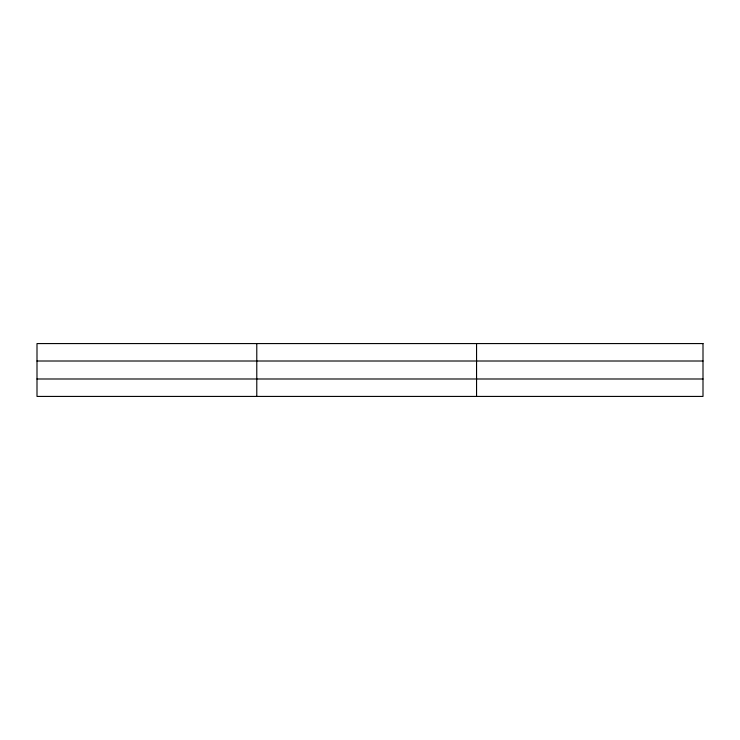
<?xml version="1.0" encoding="UTF-8"?>
<svg xmlns="http://www.w3.org/2000/svg" width="740" height="740" viewBox="0 0 740 740"><rect width="100%" height="100%" fill="white"/><g stroke="black" fill="none" stroke-linecap="round" stroke-linejoin="round"><path stroke-width="1.11" d="M476.56 343.573L476.56 396.427M37 361.009L703 361.009M37 378.991L703 378.991M256.78 343.573L256.78 396.427M703 343.573L703 396.427L37 396.427L37 343.573L703 343.573"/></g></svg>
